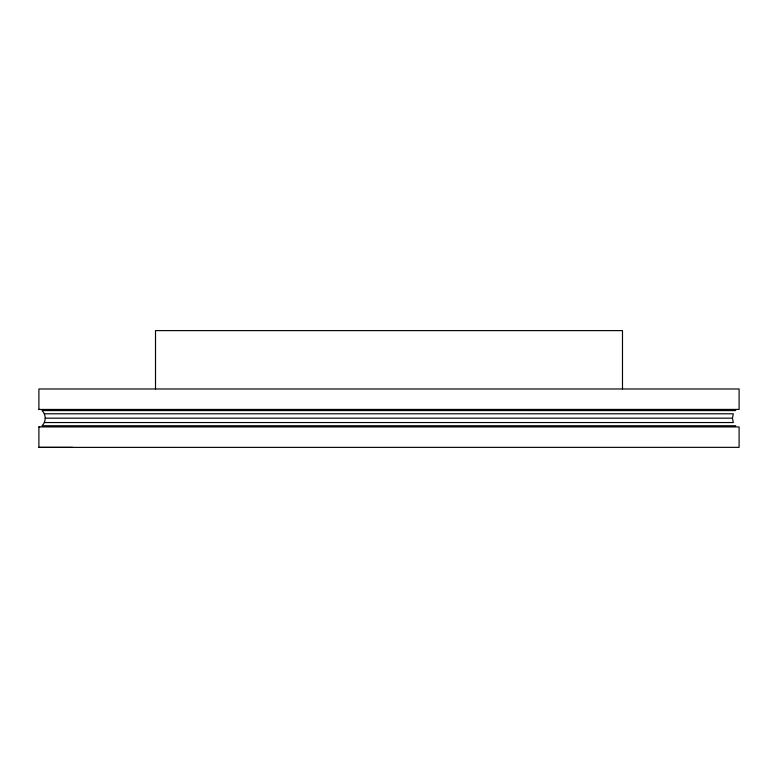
<?xml version="1.0" encoding="UTF-8"?>
<svg xmlns="http://www.w3.org/2000/svg" width="778" height="778" viewBox="0 0 778 778"><rect width="100%" height="100%" fill="white"/><g stroke="black" fill="none" stroke-linecap="round" stroke-linejoin="round"><path stroke-width="1.17" d="M735.725 425.751L42.031 425.751C46.252 421.793 46.252 414.538 42.031 410.58L735.725 410.58M44.434 422.542L733.323 422.542L732.448 418.165L733.323 413.789L44.434 413.789M38.9 426.918L739.1 426.918L739.1 447.35L39.727 447.389L38.9 447.35L38.9 426.918L39.727 426.879M39.727 409.452L739.1 409.413L739.1 388.981L38.9 388.981L38.9 409.413L39.727 409.452L38.9 409.413M72.636 447.35L38.9 447.35M45.319 418.165L732.448 418.165M622.488 388.981L622.488 330.611L155.512 330.611L155.512 388.981"/></g></svg>
